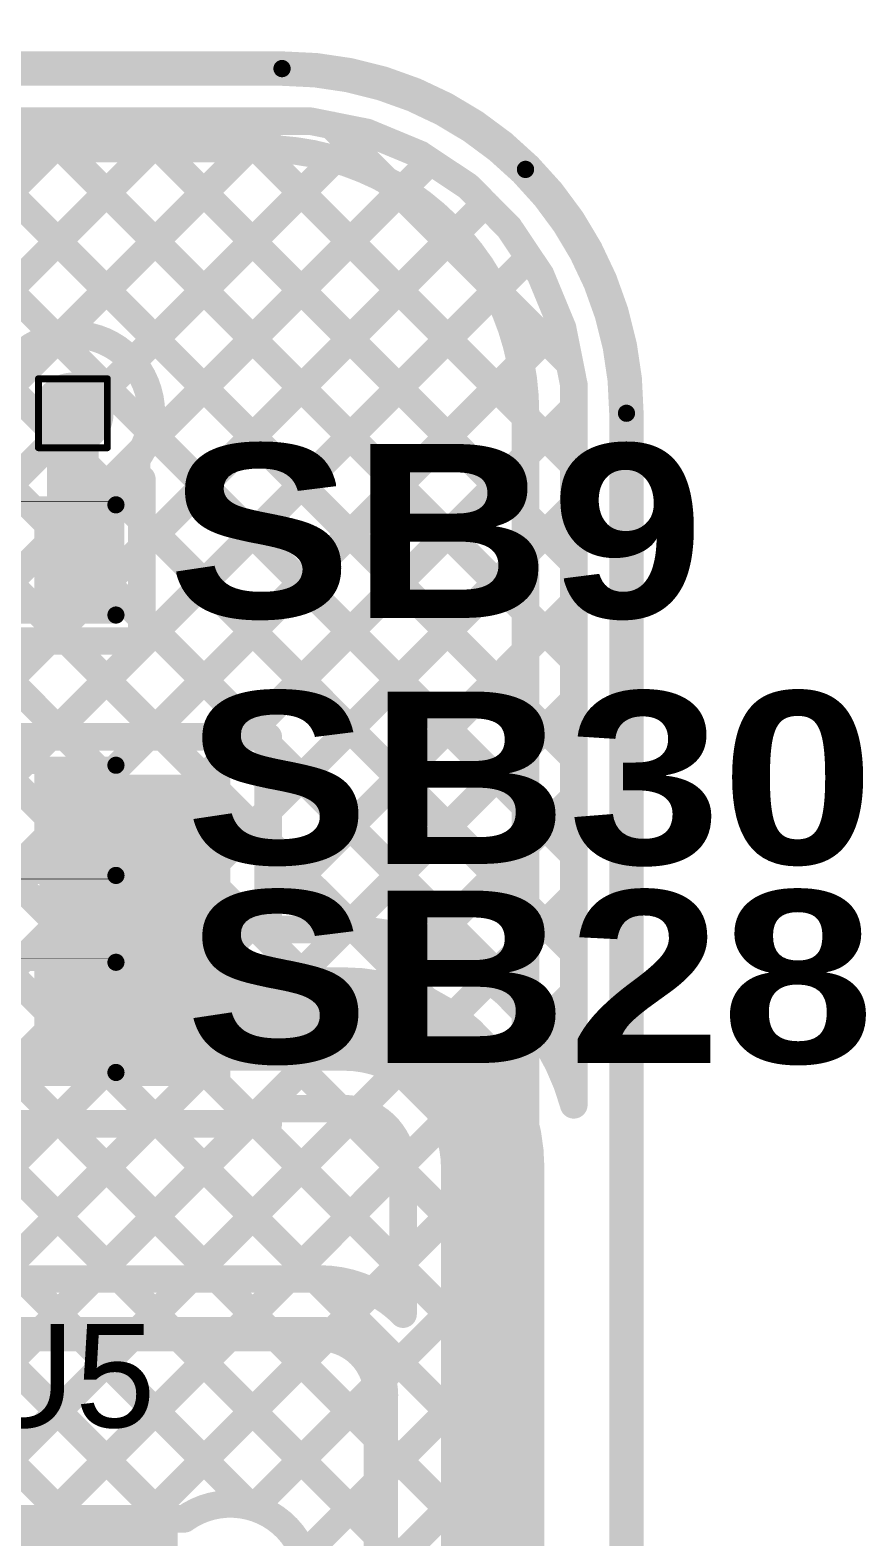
# Model space of a CAD drawing. Header units: inches. Extents: x -17 to 443, y -40 to 218.
# Drawn here: x 112.54 to 118.7, y 151.04 to 162.14 of the extents above; entities that cross this region are included whole.
import ezdxf

# ---------------------------------------------------------------- set-up
doc = ezdxf.new("R2010")
doc.units = ezdxf.units.IN
for name, color, linetype in [('Board Outline', 216, 'Continuous'), ('Bottom Layer', 5, 'Continuous'), ('Drill Drawing', 1, 'Continuous'), ('Fabrication', 76, 'Continuous'), ('Top Layer', 1, 'Continuous'), ('Top Overlay', 2, 'Continuous'), ('Top Paste', 8, 'Continuous'), ('Top Solder', 216, 'Continuous'), ('Via Holes', 16, 'Continuous')]:
    doc.layers.add(name, color=color, linetype=linetype)
doc.styles.add('Arial', font='', dxfattribs={"height": 0.2})
doc.styles.add('Arial Black_Bold', font='', dxfattribs={"height": 0.2})
doc.styles.get('Arial').set_extended_font_data('Arial')
doc.styles.get('Arial Black_Bold').set_extended_font_data('Arial Black', bold=True)

# ---------------------------------------------------------------- blocks, each defined once
blk = doc.blocks.new('S______B______0402_13')
at = {"layer": 'Top Layer'}
for points in [[(-0.699, -0.318), (-0.699, 0.318), (-0.241, 0.318), (-0.241, -0.318)], [(0.241, -0.318), (0.241, 0.318), (0.699, 0.318), (0.699, -0.318)]]:
    blk.add_hatch(color=1, dxfattribs=at).paths.add_polyline_path(points)
at = {"layer": 'Top Paste'}
for points in [[(-0.699, -0.318), (-0.699, 0.318), (-0.241, 0.318), (-0.241, -0.318)], [(0.241, -0.318), (0.241, 0.318), (0.699, 0.318), (0.699, -0.318)]]:
    blk.add_hatch(color=8, dxfattribs=at).paths.add_polyline_path(points)
at = {"layer": 'Top Solder'}
for points in [[(-0.754, -0.373), (-0.754, 0.373), (-0.186, 0.373), (-0.186, -0.373)], [(0.186, -0.373), (0.186, 0.373), (0.754, 0.373), (0.754, -0.373)]]:
    blk.add_hatch(color=216, dxfattribs=at).paths.add_polyline_path(points)
at = {"layer": 'Top Overlay'}
for points, const_width in [([(0.787, 0.406), (-0.787, 0.406)], 0.127), ([(-0.787, 0.406), (-0.787, -0.406)], 0.127), ([(0.787, 0.406), (0.787, -0.406)], 0.127), ([(0.787, -0.406), (-0.787, -0.406)], 0.127), ([(0.813, -0.432), (-0.813, -0.432)], 0.00323)]:
    blk.add_lwpolyline(points, dxfattribs=dict(at, const_width=const_width))
for points, const_width in [([(-0.819, 0.406, 1), (-0.756, 0.406, 1)], 0.0635), ([(-0.819, 0.406, 1), (-0.756, 0.406, 1)], 0.0635), ([(0.756, 0.406, 1), (0.819, 0.406, 1)], 0.0635), ([(0.756, 0.406, 1), (0.819, 0.406, 1)], 0.0635), ([(-0.819, -0.406, 1), (-0.756, -0.406, 1)], 0.0635), ([(-0.819, -0.406, 1), (-0.756, -0.406, 1)], 0.0635), ([(-0.814, -0.432, 1), (-0.812, -0.432, 1)], 0.00161), ([(0.756, -0.406, 1), (0.819, -0.406, 1)], 0.0635), ([(0.756, -0.406, 1), (0.819, -0.406, 1)], 0.0635), ([(0.812, -0.432, 1), (0.814, -0.432, 1)], 0.00161)]:
    blk.add_lwpolyline(points, format="xyb", close=True, dxfattribs=dict(at, const_width=const_width))
at = {"layer": 'Top Overlay', "style": 'Arial Black_Bold'}
blk.add_text('SB9', height=1.27, rotation=-180, dxfattribs=at).set_placement((-1.173, 0.416))
blk = doc.blocks.new('14_SO_27')
at = {"layer": 'Top Layer'}
for points in [[(-1.75, 4.097), (-1.75, 3.523), (-3.788, 3.523), (-3.788, 4.097)], [(3.788, 4.097), (3.788, 3.523), (1.75, 3.523), (1.75, 4.097)], [(-1.75, 2.827), (-1.75, 2.253), (-3.788, 2.253), (-3.788, 2.827)], [(3.788, 2.827), (3.788, 2.253), (1.75, 2.253), (1.75, 2.827)], [(-1.75, 1.557), (-1.75, 0.983), (-3.788, 0.983), (-3.788, 1.557)], [(3.788, 1.557), (3.788, 0.983), (1.75, 0.983), (1.75, 1.557)], [(-1.75, 0.287), (-1.75, -0.287), (-3.788, -0.287), (-3.788, 0.287)], [(3.788, 0.287), (3.788, -0.287), (1.75, -0.287), (1.75, 0.287)], [(-1.75, -0.983), (-1.75, -1.557), (-3.788, -1.557), (-3.788, -0.983)], [(3.788, -0.983), (3.788, -1.557), (1.75, -1.557), (1.75, -0.983)], [(-1.75, -2.253), (-1.75, -2.827), (-3.788, -2.827), (-3.788, -2.253)], [(3.788, -2.253), (3.788, -2.827), (1.75, -2.827), (1.75, -2.253)], [(-1.75, -3.523), (-1.75, -4.097), (-3.788, -4.097), (-3.788, -3.523)], [(3.788, -3.523), (3.788, -4.097), (1.75, -4.097), (1.75, -3.523)]]:
    blk.add_hatch(color=1, dxfattribs=at).paths.add_polyline_path(points)
at = {"layer": 'Top Paste'}
for points in [[(-1.75, 4.097), (-1.75, 3.523), (-3.788, 3.523), (-3.788, 4.097)], [(3.788, 4.097), (3.788, 3.523), (1.75, 3.523), (1.75, 4.097)], [(-1.75, 2.827), (-1.75, 2.253), (-3.788, 2.253), (-3.788, 2.827)], [(3.788, 2.827), (3.788, 2.253), (1.75, 2.253), (1.75, 2.827)], [(-1.75, 1.557), (-1.75, 0.983), (-3.788, 0.983), (-3.788, 1.557)], [(3.788, 1.557), (3.788, 0.983), (1.75, 0.983), (1.75, 1.557)], [(-1.75, 0.287), (-1.75, -0.287), (-3.788, -0.287), (-3.788, 0.287)], [(3.788, 0.287), (3.788, -0.287), (1.75, -0.287), (1.75, 0.287)], [(-1.75, -0.983), (-1.75, -1.557), (-3.788, -1.557), (-3.788, -0.983)], [(3.788, -0.983), (3.788, -1.557), (1.75, -1.557), (1.75, -0.983)], [(-1.75, -2.253), (-1.75, -2.827), (-3.788, -2.827), (-3.788, -2.253)], [(3.788, -2.253), (3.788, -2.827), (1.75, -2.827), (1.75, -2.253)], [(-1.75, -3.523), (-1.75, -4.097), (-3.788, -4.097), (-3.788, -3.523)], [(3.788, -3.523), (3.788, -4.097), (1.75, -4.097), (1.75, -3.523)]]:
    blk.add_hatch(color=8, dxfattribs=at).paths.add_polyline_path(points)
at = {"layer": 'Top Solder'}
for points in [[(-1.649, 4.199), (-1.649, 3.421), (-3.89, 3.421), (-3.89, 4.199)], [(3.89, 4.199), (3.89, 3.421), (1.649, 3.421), (1.649, 4.199)], [(-1.649, 2.929), (-1.649, 2.151), (-3.89, 2.151), (-3.89, 2.929)], [(3.89, 2.929), (3.89, 2.151), (1.649, 2.151), (1.649, 2.929)], [(-1.649, 1.659), (-1.649, 0.881), (-3.89, 0.881), (-3.89, 1.659)], [(3.89, 1.659), (3.89, 0.881), (1.649, 0.881), (1.649, 1.659)], [(-1.649, 0.389), (-1.649, -0.389), (-3.89, -0.389), (-3.89, 0.389)], [(3.89, 0.389), (3.89, -0.389), (1.649, -0.389), (1.649, 0.389)], [(-1.649, -0.881), (-1.649, -1.659), (-3.89, -1.659), (-3.89, -0.881)], [(3.89, -0.881), (3.89, -1.659), (1.649, -1.659), (1.649, -0.881)], [(-1.649, -2.151), (-1.649, -2.929), (-3.89, -2.929), (-3.89, -2.151)], [(3.89, -2.151), (3.89, -2.929), (1.649, -2.929), (1.649, -2.151)], [(-1.649, -3.421), (-1.649, -4.199), (-3.89, -4.199), (-3.89, -3.421)], [(3.89, -3.421), (3.89, -4.199), (1.649, -4.199), (1.649, -3.421)]]:
    blk.add_hatch(color=216, dxfattribs=at).paths.add_polyline_path(points)
at = {"layer": 'Top Overlay'}
for points, const_width in [([(-1.521, 4.401), (1.521, 4.401)], 0.152), ([(-4.166, 3.962), (-4.039, 3.835)], 0.2), ([(-4.166, 3.708), (-4.166, 3.962)], 0.2), ([(-4.166, 3.708), (-4.039, 3.835)], 0.2), ([(-1.521, -4.401), (1.521, -4.401)], 0.152)]:
    blk.add_lwpolyline(points, dxfattribs=dict(at, const_width=const_width))
for points, const_width in [([(-1.559, 4.401, 1), (-1.483, 4.401, 1)], 0.0762), ([(1.483, 4.401, 1), (1.56, 4.401, 1)], 0.0762), ([(-4.216, 3.962, 1), (-4.116, 3.962, 1)], 0.1), ([(-4.216, 3.962, 1), (-4.116, 3.962, 1)], 0.1), ([(-4.089, 3.835, 1), (-3.989, 3.835, 1)], 0.1), ([(-4.089, 3.835, 1), (-3.989, 3.835, 1)], 0.1), ([(-4.216, 3.708, 1), (-4.116, 3.708, 1)], 0.1), ([(-4.216, 3.708, 1), (-4.116, 3.708, 1)], 0.1), ([(-1.559, -4.401, 1), (-1.483, -4.401, 1)], 0.0762), ([(1.483, -4.401, 1), (1.56, -4.401, 1)], 0.0762)]:
    blk.add_lwpolyline(points, format="xyb", close=True, dxfattribs=dict(at, const_width=const_width))
blk = doc.blocks.new('S______B______0402_137')
at = {"layer": 'Top Layer'}
for points in [[(-0.699, -0.318), (-0.699, 0.318), (-0.241, 0.318), (-0.241, -0.318)], [(0.241, -0.318), (0.241, 0.318), (0.699, 0.318), (0.699, -0.318)]]:
    blk.add_hatch(color=1, dxfattribs=at).paths.add_polyline_path(points)
at = {"layer": 'Top Paste'}
for points in [[(-0.699, -0.318), (-0.699, 0.318), (-0.241, 0.318), (-0.241, -0.318)], [(0.241, -0.318), (0.241, 0.318), (0.699, 0.318), (0.699, -0.318)]]:
    blk.add_hatch(color=8, dxfattribs=at).paths.add_polyline_path(points)
at = {"layer": 'Top Solder'}
for points in [[(-0.754, -0.373), (-0.754, 0.373), (-0.186, 0.373), (-0.186, -0.373)], [(0.186, -0.373), (0.186, 0.373), (0.754, 0.373), (0.754, -0.373)]]:
    blk.add_hatch(color=216, dxfattribs=at).paths.add_polyline_path(points)
at = {"layer": 'Top Overlay'}
for points, const_width in [([(-0.787, 0.406), (0.787, 0.406)], 0.127), ([(-0.787, -0.406), (-0.787, 0.406)], 0.127), ([(0.787, -0.406), (0.787, 0.406)], 0.127), ([(-0.787, -0.406), (0.787, -0.406)], 0.127), ([(-0.813, -0.432), (0.813, -0.432)], 0.00323)]:
    blk.add_lwpolyline(points, dxfattribs=dict(at, const_width=const_width))
for points, const_width in [([(-0.819, 0.406, 1), (-0.756, 0.406, 1)], 0.0635), ([(-0.819, 0.406, 1), (-0.756, 0.406, 1)], 0.0635), ([(0.756, 0.406, 1), (0.819, 0.406, 1)], 0.0635), ([(0.756, 0.406, 1), (0.819, 0.406, 1)], 0.0635), ([(-0.819, -0.406, 1), (-0.756, -0.406, 1)], 0.0635), ([(-0.819, -0.406, 1), (-0.756, -0.406, 1)], 0.0635), ([(-0.814, -0.432, 1), (-0.812, -0.432, 1)], 0.00161), ([(0.756, -0.406, 1), (0.819, -0.406, 1)], 0.0635), ([(0.756, -0.406, 1), (0.819, -0.406, 1)], 0.0635), ([(0.812, -0.432, 1), (0.814, -0.432, 1)], 0.00161)]:
    blk.add_lwpolyline(points, format="xyb", close=True, dxfattribs=dict(at, const_width=const_width))
blk = doc.blocks.new('S______B______0402_139')
at = {"layer": 'Top Layer'}
for points in [[(-0.699, -0.318), (-0.699, 0.318), (-0.241, 0.318), (-0.241, -0.318)], [(0.241, -0.318), (0.241, 0.318), (0.699, 0.318), (0.699, -0.318)]]:
    blk.add_hatch(color=1, dxfattribs=at).paths.add_polyline_path(points)
at = {"layer": 'Top Paste'}
for points in [[(-0.699, -0.318), (-0.699, 0.318), (-0.241, 0.318), (-0.241, -0.318)], [(0.241, -0.318), (0.241, 0.318), (0.699, 0.318), (0.699, -0.318)]]:
    blk.add_hatch(color=8, dxfattribs=at).paths.add_polyline_path(points)
at = {"layer": 'Top Solder'}
for points in [[(-0.754, -0.373), (-0.754, 0.373), (-0.186, 0.373), (-0.186, -0.373)], [(0.186, -0.373), (0.186, 0.373), (0.754, 0.373), (0.754, -0.373)]]:
    blk.add_hatch(color=216, dxfattribs=at).paths.add_polyline_path(points)
at = {"layer": 'Top Overlay'}
for points, const_width in [([(0.787, 0.406), (-0.787, 0.406)], 0.127), ([(-0.787, 0.406), (-0.787, -0.406)], 0.127), ([(0.787, 0.406), (0.787, -0.406)], 0.127), ([(0.787, -0.406), (-0.787, -0.406)], 0.127), ([(0.813, -0.432), (-0.813, -0.432)], 0.00323)]:
    blk.add_lwpolyline(points, dxfattribs=dict(at, const_width=const_width))
for points, const_width in [([(-0.819, 0.406, 1), (-0.756, 0.406, 1)], 0.0635), ([(-0.819, 0.406, 1), (-0.756, 0.406, 1)], 0.0635), ([(0.756, 0.406, 1), (0.819, 0.406, 1)], 0.0635), ([(0.756, 0.406, 1), (0.819, 0.406, 1)], 0.0635), ([(-0.819, -0.406, 1), (-0.756, -0.406, 1)], 0.0635), ([(-0.819, -0.406, 1), (-0.756, -0.406, 1)], 0.0635), ([(-0.814, -0.432, 1), (-0.812, -0.432, 1)], 0.00161), ([(0.756, -0.406, 1), (0.819, -0.406, 1)], 0.0635), ([(0.756, -0.406, 1), (0.819, -0.406, 1)], 0.0635), ([(0.812, -0.432, 1), (0.814, -0.432, 1)], 0.00161)]:
    blk.add_lwpolyline(points, format="xyb", close=True, dxfattribs=dict(at, const_width=const_width))

msp = doc.modelspace()

# ---------------------------------------------------------------- hatches: boundary and pattern name
at = {"layer": 'Bottom Layer'}
h = msp.add_hatch(color=5, dxfattribs=at)
edge = h.paths.add_edge_path()
edge.add_arc((112.855, 159.316), 0.3, 0, 360)
at = {"layer": 'Top Layer'}
h = msp.add_hatch(color=1, dxfattribs=at)
edge = h.paths.add_edge_path()
edge.add_arc((112.855, 159.316), 0.3, 0, 360)
msp.add_hatch(color=1, dxfattribs=at).paths.add_polyline_path([(112.608, 154.359), (114.016, 154.359), (114.016, 156.652), (112.608, 156.652)])
at = {"layer": 'Via Holes'}
h = msp.add_hatch(color=7, dxfattribs=at)
edge = h.paths.add_edge_path()
edge.add_arc((112.855, 159.316), 0.15, 0, 360)

# ---------------------------------------------------------------- linework, layer by layer
at = {"layer": 'Board Outline', "const_width": 0.127}
for points in [[(109.756, 161.856), (114.397, 161.856)], [(116.936, 139.403), (116.936, 159.316)]]:
    msp.add_lwpolyline(points, dxfattribs=at)
at = {"layer": 'Board Outline', "const_width": 0.0635}
for points in [[(114.365, 161.856, 1), (114.429, 161.856, 1)], [(114.365, 161.856, 1), (114.429, 161.856, 1)], [(116.16, 161.113, 1), (116.224, 161.113, 1)], [(116.16, 161.113, 1), (116.224, 161.113, 1)], [(116.905, 159.316, 1), (116.968, 159.316, 1)], [(116.905, 159.316, 1), (116.968, 159.316, 1)]]:
    msp.add_lwpolyline(points, format="xyb", close=True, dxfattribs=at)
at = {"layer": 'Board Outline', "const_width": 0.127}
for points in [[(114.397, 161.856, -0.198912), (116.192, 161.113)], [(116.192, 161.113, -0.198912), (116.936, 159.316)]]:
    msp.add_lwpolyline(points, format="xyb", dxfattribs=at)
at = {"layer": 'Bottom Layer', "const_width": 0.203}
for points in [[(101.352, 165.508), (116.192, 150.667)], [(102.07, 165.508), (116.192, 151.386)], [(102.789, 165.508), (116.192, 152.104)], [(103.507, 165.508), (116.192, 152.823)], [(100.755, 165.386), (116.192, 149.949)], [(108.32, 161.413), (116.192, 153.541)], [(105.519, 154.075), (112.709, 161.266)], [(105.519, 153.357), (113.428, 161.266)], [(106.775, 153.894), (114.146, 161.266)], [(109.062, 161.266), (114.242, 161.266)], [(109.186, 161.266), (116.192, 154.259)], [(109.904, 161.266), (116.192, 154.978)], [(110.623, 161.266), (116.192, 155.696)], [(111.341, 161.266), (116.192, 156.415)], [(112.059, 161.266), (116.192, 157.133)], [(112.778, 161.266), (116.192, 157.852)], [(113.496, 161.266), (116.192, 158.57)], [(114.215, 161.266), (116.192, 159.288)], [(107.062, 153.463), (114.787, 161.188)], [(115.165, 161.034), (115.96, 160.239)], [(106.956, 152.639), (115.283, 160.965)], [(106.956, 151.921), (115.675, 160.639)], [(106.956, 151.202), (115.971, 160.217)], [(105.71, 159.713), (114.163, 151.26)], [(106.956, 150.484), (116.157, 159.684)], [(116.192, 159.316), (116.192, 139.385)], [(116.192, 159.316), (116.192, 139.385)], [(105.588, 159.116), (113.535, 151.169)], [(107.123, 149.932), (116.192, 159.001)], [(105.519, 158.467), (112.816, 151.169)], [(107.809, 149.899), (116.192, 158.283)], [(109.905, 151.277), (116.192, 157.564)], [(110.516, 151.169), (116.192, 156.846)], [(111.234, 151.169), (116.192, 156.127)], [(111.952, 151.169), (116.192, 155.409)], [(112.671, 151.169), (116.192, 154.691)], [(113.389, 151.169), (116.192, 153.972)], [(114.19, 151.252), (116.192, 153.254)], [(114.559, 150.902), (116.192, 152.535)], [(111.788, 147.413), (116.192, 151.817)], [(110.204, 151.169), (113.677, 151.169)], [(112.507, 147.413), (116.192, 151.099)]]:
    msp.add_lwpolyline(points, dxfattribs=at)
at = {"layer": 'Bottom Layer', "const_width": 0.102}
for points in [[(112.659, 161.266, 1), (112.76, 161.266, 1)], [(112.727, 161.266, 1), (112.829, 161.266, 1)], [(113.377, 161.266, 1), (113.479, 161.266, 1)], [(113.445, 161.266, 1), (113.547, 161.266, 1)], [(114.095, 161.266, 1), (114.197, 161.266, 1)], [(114.164, 161.266, 1), (114.265, 161.266, 1)], [(114.191, 161.266, 1), (114.293, 161.266, 1)], [(114.194, 161.266, 1), (114.296, 161.266, 1)], [(114.57, 161.229, 1), (114.671, 161.229, 1)], [(114.574, 161.228, 1), (114.676, 161.228, 1)], [(114.736, 161.188, 1), (114.838, 161.188, 1)], [(114.936, 161.118, 1), (115.038, 161.118, 1)], [(114.939, 161.117, 1), (115.041, 161.117, 1)], [(115.114, 161.034, 1), (115.216, 161.034, 1)], [(115.232, 160.965, 1), (115.333, 160.965, 1)], [(115.272, 160.939, 1), (115.374, 160.939, 1)], [(115.277, 160.936, 1), (115.379, 160.936, 1)], [(115.568, 160.697, 1), (115.67, 160.697, 1)], [(115.573, 160.693, 1), (115.674, 160.693, 1)], [(115.624, 160.639, 1), (115.725, 160.639, 1)], [(115.811, 160.402, 1), (115.913, 160.402, 1)], [(115.814, 160.397, 1), (115.916, 160.397, 1)], [(115.909, 160.239, 1), (116.011, 160.239, 1)], [(115.921, 160.217, 1), (116.022, 160.217, 1)], [(115.992, 160.065, 1), (116.093, 160.065, 1)], [(115.994, 160.06, 1), (116.096, 160.06, 1)], [(116.103, 159.699, 1), (116.205, 159.699, 1)], [(116.104, 159.694, 1), (116.206, 159.694, 1)], [(116.106, 159.684, 1), (116.208, 159.684, 1)], [(116.141, 159.319, 1), (116.243, 159.319, 1)], [(116.141, 159.316, 1), (116.243, 159.316, 1)], [(116.141, 159.316, 1), (116.243, 159.316, 1)], [(116.141, 159.288, 1), (116.243, 159.288, 1)], [(116.141, 159.001, 1), (116.243, 159.001, 1)], [(116.141, 158.57, 1), (116.243, 158.57, 1)], [(116.141, 158.283, 1), (116.243, 158.283, 1)], [(116.141, 157.852, 1), (116.243, 157.852, 1)], [(116.141, 157.564, 1), (116.243, 157.564, 1)], [(116.141, 157.133, 1), (116.243, 157.133, 1)], [(116.141, 156.846, 1), (116.243, 156.846, 1)], [(116.141, 156.415, 1), (116.243, 156.415, 1)], [(116.141, 156.127, 1), (116.243, 156.127, 1)], [(116.141, 155.696, 1), (116.243, 155.696, 1)], [(116.141, 155.409, 1), (116.243, 155.409, 1)], [(116.141, 154.978, 1), (116.243, 154.978, 1)], [(116.141, 154.691, 1), (116.243, 154.691, 1)], [(116.141, 154.259, 1), (116.243, 154.259, 1)], [(116.141, 153.972, 1), (116.243, 153.972, 1)], [(116.141, 153.541, 1), (116.243, 153.541, 1)], [(116.141, 153.254, 1), (116.243, 153.254, 1)], [(116.141, 152.823, 1), (116.243, 152.823, 1)], [(116.141, 152.535, 1), (116.243, 152.535, 1)], [(116.141, 152.104, 1), (116.243, 152.104, 1)], [(116.141, 151.817, 1), (116.243, 151.817, 1)], [(116.141, 151.386, 1), (116.243, 151.386, 1)], [(114.112, 151.26, 1), (114.213, 151.26, 1)], [(114.139, 151.252, 1), (114.241, 151.252, 1)], [(112.62, 151.169, 1), (112.722, 151.169, 1)], [(112.766, 151.169, 1), (112.867, 151.169, 1)], [(113.338, 151.169, 1), (113.44, 151.169, 1)], [(113.484, 151.169, 1), (113.586, 151.169, 1)], [(113.626, 151.169, 1), (113.728, 151.169, 1)], [(113.626, 151.169, 1), (113.728, 151.169, 1)], [(116.141, 151.099, 1), (116.243, 151.099, 1)]]:
    msp.add_lwpolyline(points, format="xyb", close=True, dxfattribs=at)
at = {"layer": 'Bottom Layer', "const_width": 0.203}
for points in [[(114.245, 161.266, -0.048447), (114.62, 161.229)], [(114.625, 161.228, -0.048614), (114.987, 161.118)], [(114.99, 161.117, -0.048519), (115.323, 160.939)], [(115.328, 160.936, -0.048341), (115.619, 160.697)], [(115.623, 160.693, -0.04834), (115.862, 160.402)], [(115.865, 160.397, -0.048387), (116.043, 160.065)], [(116.045, 160.06, -0.048411), (116.154, 159.699)], [(116.155, 159.694, -0.048378), (116.192, 159.319)], [(113.677, 151.169, -0.611631), (114.595, 150.699)]]:
    msp.add_lwpolyline(points, format="xyb", dxfattribs=at)
at = {"layer": 'Drill Drawing', "const_width": 0.0508}
for points in [[(112.601, 159.57), (113.109, 159.57)], [(112.601, 159.062), (112.601, 159.57)], [(113.109, 159.062), (113.109, 159.57)], [(112.601, 159.062), (113.109, 159.062)]]:
    msp.add_lwpolyline(points, dxfattribs=at)
at = {"layer": 'Drill Drawing', "const_width": 0.0254}
for points in [[(112.588, 159.57, 1), (112.614, 159.57, 1)], [(112.588, 159.57, 1), (112.614, 159.57, 1)], [(113.096, 159.57, 1), (113.122, 159.57, 1)], [(113.096, 159.57, 1), (113.122, 159.57, 1)], [(112.588, 159.062, 1), (112.614, 159.062, 1)], [(112.588, 159.062, 1), (112.614, 159.062, 1)], [(113.096, 159.062, 1), (113.122, 159.062, 1)], [(113.096, 159.062, 1), (113.122, 159.062, 1)]]:
    msp.add_lwpolyline(points, format="xyb", close=True, dxfattribs=at)
at = {"layer": 'Fabrication', "const_width": 0.254}
for points in [[(109.756, 161.856), (114.397, 161.856)], [(116.936, 139.403), (116.936, 159.316)]]:
    msp.add_lwpolyline(points, dxfattribs=at)
at = {"layer": 'Fabrication', "const_width": 0.127}
for points in [[(114.333, 161.856, 1), (114.46, 161.856, 1)], [(114.333, 161.856, 1), (114.46, 161.856, 1)], [(116.129, 161.113, 1), (116.256, 161.113, 1)], [(116.129, 161.113, 1), (116.256, 161.113, 1)], [(116.873, 159.316, 1), (117, 159.316, 1)], [(116.873, 159.316, 1), (117, 159.316, 1)]]:
    msp.add_lwpolyline(points, format="xyb", close=True, dxfattribs=at)
at = {"layer": 'Fabrication', "const_width": 0.254}
for points in [[(114.397, 161.856, -0.198912), (116.192, 161.113)], [(116.192, 161.113, -0.198912), (116.936, 159.316)]]:
    msp.add_lwpolyline(points, format="xyb", dxfattribs=at)
at = {"layer": 'Top Layer'}
for points, const_width in [([(109.756, 161.468), (114.397, 161.468)], 0.203), ([(110.257, 158.814), (112.912, 161.468)], 0.203), ([(110.976, 158.814), (113.63, 161.468)], 0.203), ([(111.139, 161.468), (112.726, 159.881)], 0.203), ([(111.857, 161.468), (116.548, 156.777)], 0.203), ([(112.576, 161.468), (116.548, 157.496)], 0.203), ([(112.769, 159.889), (114.348, 161.468)], 0.203), ([(113.294, 161.468), (116.548, 158.214)], 0.203), ([(114.012, 161.468), (116.548, 158.933)], 0.203), ([(114.397, 161.468), (114.609, 161.468)], 0.203), ([(114.609, 161.468), (115.024, 161.385)], 0.203), ([(113.293, 159.695), (114.991, 161.392)], 0.203), ([(114.761, 161.438), (116.517, 159.682)], 0.203), ([(115.024, 161.385), (115.415, 161.223)], 0.203), ([(113.372, 159.055), (115.49, 161.173)], 0.203), ([(115.415, 161.223), (115.768, 160.988)], 0.203), ([(115.768, 160.988), (115.917, 160.838)], 0.203), ([(113.363, 158.327), (115.896, 160.86)], 0.203), ([(115.917, 160.838), (116.067, 160.688)], 0.203), ([(116.067, 160.688), (116.303, 160.336)], 0.203), ([(112.685, 156.931), (116.218, 160.463)], 0.203), ([(116.303, 160.336), (116.465, 159.944)], 0.203), ([(113.404, 156.931), (116.451, 159.978)], 0.203), ([(116.465, 159.944), (116.548, 159.528)], 0.203), ([(116.548, 159.316), (116.548, 159.528)], 0.203), ([(112.855, 158.235), (112.855, 159.316)], 0.381), ([(114.122, 156.931), (116.548, 159.357)], 0.203), ([(116.548, 154.22), (116.548, 159.316)], 0.203), ([(113.42, 159.187), (116.548, 156.059)], 0.203), ([(113.325, 158.831), (113.325, 158.977)], 0.203), ([(113.363, 157.638), (113.363, 158.831)], 0.203), ([(114.295, 156.386), (116.548, 158.639)], 0.203), ([(113.363, 158.526), (116.548, 155.34)], 0.203), ([(114.295, 155.668), (116.548, 157.92)], 0.203), ([(113.363, 157.807), (114.239, 156.931)], 0.203), ([(111.949, 156.913), (112.673, 157.638)], 0.203), ([(112.096, 157.638), (112.802, 156.931)], 0.203), ([(112.423, 157.638), (113.363, 157.638)], 0.203), ([(112.814, 157.638), (113.52, 156.931)], 0.203), ([(114.858, 155.512), (116.548, 157.202)], 0.203), ([(112.328, 156.931), (114.295, 156.931)], 0.203), ([(114.239, 156.931), (114.295, 156.875)], 0.203), ([(114.295, 155.512), (114.295, 156.931)], 0.203), ([(114.295, 156.875), (116.548, 154.622)], 0.203), ([(115.466, 155.402), (116.548, 156.483)], 0.203), ([(112.855, 154.864), (112.855, 156.316)], 0.305), ([(114.295, 156.156), (114.942, 155.51)], 0.203), ([(109.673, 155.75), (112.486, 152.936)], 0.203), ([(110.391, 155.75), (113.205, 152.936)], 0.203), ([(115.928, 155.145), (116.548, 155.765)], 0.203), ([(114.295, 155.512), (114.854, 155.512)], 0.203), ([(113.199, 154.852), (114.854, 154.852)], 0.762), ([(116.281, 154.779), (116.548, 155.046)], 0.203), ([(113.719, 152.936), (114.961, 154.178)], 0.203), ([(114.295, 154.191), (114.854, 154.191)], 0.203), ([(114.295, 154.079), (114.295, 154.191)], 0.203), ([(114.824, 154.191), (115.29, 153.725)], 0.203), ([(111.564, 152.936), (112.707, 154.079)], 0.203), ([(112.282, 152.936), (113.425, 154.079)], 0.203), ([(112.328, 154.079), (114.295, 154.079)], 0.203), ([(112.78, 154.079), (113.923, 152.936)], 0.203), ([(113.001, 152.936), (114.144, 154.079)], 0.203), ([(113.499, 154.079), (114.642, 152.936)], 0.203), ([(114.217, 154.079), (115.29, 153.007)], 0.203), ([(115.95, 139.31), (115.95, 153.755)], 0.762), ([(114.438, 152.936), (115.288, 153.787)], 0.203), ([(115.29, 152.677), (115.29, 153.755)], 0.203), ([(115.063, 152.843), (115.29, 153.07)], 0.203), ([(110.179, 152.936), (114.675, 152.936)], 0.203), ([(104.601, 152.53), (114.675, 152.53)], 0.254), ([(115.126, 140.875), (115.126, 152.079)], 0.254)]:
    msp.add_lwpolyline(points, dxfattribs=dict(at, const_width=const_width))
for points, const_width in [([(112.525, 161.468, 1), (112.626, 161.468, 1)], 0.102), ([(112.861, 161.468, 1), (112.962, 161.468, 1)], 0.102), ([(113.243, 161.468, 1), (113.345, 161.468, 1)], 0.102), ([(113.579, 161.468, 1), (113.681, 161.468, 1)], 0.102), ([(113.962, 161.468, 1), (114.063, 161.468, 1)], 0.102), ([(114.298, 161.468, 1), (114.399, 161.468, 1)], 0.102), ([(114.346, 161.468, 1), (114.448, 161.468, 1)], 0.102), ([(114.346, 161.468, 1), (114.448, 161.468, 1)], 0.102), ([(114.558, 161.468, 1), (114.659, 161.468, 1)], 0.102), ([(114.558, 161.468, 1), (114.659, 161.468, 1)], 0.102), ([(114.71, 161.438, 1), (114.812, 161.438, 1)], 0.102), ([(114.94, 161.392, 1), (115.042, 161.392, 1)], 0.102), ([(114.973, 161.385, 1), (115.075, 161.385, 1)], 0.102), ([(114.973, 161.385, 1), (115.075, 161.385, 1)], 0.102), ([(115.365, 161.223, 1), (115.466, 161.223, 1)], 0.102), ([(115.365, 161.223, 1), (115.466, 161.223, 1)], 0.102), ([(115.44, 161.173, 1), (115.541, 161.173, 1)], 0.102), ([(115.717, 160.988, 1), (115.818, 160.988, 1)], 0.102), ([(115.717, 160.988, 1), (115.818, 160.988, 1)], 0.102), ([(115.845, 160.86, 1), (115.946, 160.86, 1)], 0.102), ([(115.867, 160.838, 1), (115.968, 160.838, 1)], 0.102), ([(115.867, 160.838, 1), (115.968, 160.838, 1)], 0.102), ([(116.017, 160.688, 1), (116.118, 160.688, 1)], 0.102), ([(116.017, 160.688, 1), (116.118, 160.688, 1)], 0.102), ([(116.167, 160.463, 1), (116.268, 160.463, 1)], 0.102), ([(116.252, 160.336, 1), (116.354, 160.336, 1)], 0.102), ([(116.252, 160.336, 1), (116.354, 160.336, 1)], 0.102), ([(116.4, 159.978, 1), (116.502, 159.978, 1)], 0.102), ([(116.414, 159.944, 1), (116.516, 159.944, 1)], 0.102), ([(116.414, 159.944, 1), (116.516, 159.944, 1)], 0.102), ([(112.675, 159.881, 1), (112.777, 159.881, 1)], 0.102), ([(112.719, 159.889, 1), (112.82, 159.889, 1)], 0.102), ([(113.243, 159.695, 1), (113.344, 159.695, 1)], 0.102), ([(116.467, 159.682, 1), (116.568, 159.682, 1)], 0.102), ([(116.497, 159.528, 1), (116.599, 159.528, 1)], 0.102), ([(116.497, 159.528, 1), (116.599, 159.528, 1)], 0.102), ([(112.76, 159.316, 1), (112.95, 159.316, 1)], 0.191), ([(116.497, 159.357, 1), (116.599, 159.357, 1)], 0.102), ([(113.383, 159.316, 1), (113.485, 159.316, 1)], 0.102), ([(113.383, 159.316, 1), (113.485, 159.316, 1)], 0.102), ([(116.497, 159.316, 1), (116.599, 159.316, 1)], 0.102), ([(116.497, 159.316, 1), (116.599, 159.316, 1)], 0.102), ([(113.369, 159.187, 1), (113.471, 159.187, 1)], 0.102), ([(113.321, 159.055, 1), (113.423, 159.055, 1)], 0.102), ([(113.274, 158.977, 1), (113.376, 158.977, 1)], 0.102), ([(113.274, 158.977, 1), (113.376, 158.977, 1)], 0.102), ([(116.497, 158.933, 1), (116.599, 158.933, 1)], 0.102), ([(113.274, 158.831, 1), (113.376, 158.831, 1)], 0.102), ([(113.312, 158.831, 1), (113.414, 158.831, 1)], 0.102), ([(116.497, 158.639, 1), (116.599, 158.639, 1)], 0.102), ([(113.312, 158.526, 1), (113.414, 158.526, 1)], 0.102), ([(112.76, 158.235, 1), (112.95, 158.235, 1)], 0.191), ([(113.312, 158.327, 1), (113.414, 158.327, 1)], 0.102), ([(116.497, 158.214, 1), (116.599, 158.214, 1)], 0.102), ([(116.497, 157.92, 1), (116.599, 157.92, 1)], 0.102), ([(113.312, 157.807, 1), (113.414, 157.807, 1)], 0.102), ([(112.622, 157.638, 1), (112.724, 157.638, 1)], 0.102), ([(112.763, 157.638, 1), (112.865, 157.638, 1)], 0.102), ([(113.312, 157.638, 1), (113.414, 157.638, 1)], 0.102), ([(113.312, 157.638, 1), (113.414, 157.638, 1)], 0.102), ([(116.497, 157.496, 1), (116.599, 157.496, 1)], 0.102), ([(116.497, 157.202, 1), (116.599, 157.202, 1)], 0.102), ([(112.635, 156.931, 1), (112.736, 156.931, 1)], 0.102), ([(112.751, 156.931, 1), (112.853, 156.931, 1)], 0.102), ([(113.353, 156.931, 1), (113.455, 156.931, 1)], 0.102), ([(113.469, 156.931, 1), (113.571, 156.931, 1)], 0.102), ([(114.072, 156.931, 1), (114.173, 156.931, 1)], 0.102), ([(114.188, 156.931, 1), (114.289, 156.931, 1)], 0.102), ([(114.188, 156.931, 1), (114.289, 156.931, 1)], 0.102), ([(114.245, 156.931, 1), (114.346, 156.931, 1)], 0.102), ([(114.245, 156.931, 1), (114.346, 156.931, 1)], 0.102), ([(114.245, 156.875, 1), (114.346, 156.875, 1)], 0.102), ([(114.245, 156.875, 1), (114.346, 156.875, 1)], 0.102), ([(116.497, 156.777, 1), (116.599, 156.777, 1)], 0.102), ([(116.497, 156.483, 1), (116.599, 156.483, 1)], 0.102), ([(112.779, 156.316, 1), (112.931, 156.316, 1)], 0.152), ([(114.245, 156.386, 1), (114.346, 156.386, 1)], 0.102), ([(114.245, 156.156, 1), (114.346, 156.156, 1)], 0.102), ([(116.497, 156.059, 1), (116.599, 156.059, 1)], 0.102), ([(116.497, 155.765, 1), (116.599, 155.765, 1)], 0.102), ([(114.245, 155.668, 1), (114.346, 155.668, 1)], 0.102), ([(114.245, 155.512, 1), (114.346, 155.512, 1)], 0.102), ([(114.245, 155.512, 1), (114.346, 155.512, 1)], 0.102), ([(114.803, 155.512, 1), (114.904, 155.512, 1)], 0.102), ([(114.803, 155.512, 1), (114.904, 155.512, 1)], 0.102), ([(114.807, 155.512, 1), (114.909, 155.512, 1)], 0.102), ([(114.891, 155.51, 1), (114.993, 155.51, 1)], 0.102), ([(115.415, 155.402, 1), (115.517, 155.402, 1)], 0.102), ([(116.497, 155.34, 1), (116.599, 155.34, 1)], 0.102), ([(113.009, 154.852, 1), (113.39, 154.852, 1)], 0.381), ([(114.663, 154.852, 1), (115.044, 154.852, 1)], 0.381), ([(114.663, 154.852, 1), (115.044, 154.852, 1)], 0.381), ([(115.877, 155.145, 1), (115.979, 155.145, 1)], 0.102), ([(116.497, 155.046, 1), (116.599, 155.046, 1)], 0.102), ([(112.779, 154.864, 1), (112.931, 154.864, 1)], 0.152), ([(116.111, 154.927, 1), (116.213, 154.927, 1)], 0.102), ([(116.111, 154.927, 1), (116.213, 154.927, 1)], 0.102), ([(115.48, 154.487, 1), (115.861, 154.487, 1)], 0.381), ([(115.48, 154.487, 1), (115.861, 154.487, 1)], 0.381), ([(116.23, 154.779, 1), (116.332, 154.779, 1)], 0.102), ([(116.497, 154.622, 1), (116.599, 154.622, 1)], 0.102), ([(114.245, 154.191, 1), (114.346, 154.191, 1)], 0.102), ([(114.245, 154.191, 1), (114.346, 154.191, 1)], 0.102), ([(114.773, 154.191, 1), (114.874, 154.191, 1)], 0.102), ([(114.803, 154.191, 1), (114.904, 154.191, 1)], 0.102), ([(114.803, 154.191, 1), (114.904, 154.191, 1)], 0.102), ([(114.91, 154.178, 1), (115.012, 154.178, 1)], 0.102), ([(116.497, 154.22, 1), (116.599, 154.22, 1)], 0.102), ([(116.497, 154.22, 1), (116.599, 154.22, 1)], 0.102), ([(112.656, 154.079, 1), (112.758, 154.079, 1)], 0.102), ([(112.729, 154.079, 1), (112.831, 154.079, 1)], 0.102), ([(113.375, 154.079, 1), (113.476, 154.079, 1)], 0.102), ([(113.448, 154.079, 1), (113.549, 154.079, 1)], 0.102), ([(114.093, 154.079, 1), (114.195, 154.079, 1)], 0.102), ([(114.166, 154.079, 1), (114.268, 154.079, 1)], 0.102), ([(114.245, 154.079, 1), (114.346, 154.079, 1)], 0.102), ([(114.245, 154.079, 1), (114.346, 154.079, 1)], 0.102), ([(115.127, 154.047, 1), (115.228, 154.047, 1)], 0.102), ([(115.128, 154.045, 1), (115.23, 154.045, 1)], 0.102), ([(115.76, 153.755, 1), (116.141, 153.755, 1)], 0.381), ([(115.76, 153.755, 1), (116.141, 153.755, 1)], 0.381), ([(115.238, 153.787, 1), (115.339, 153.787, 1)], 0.102), ([(115.239, 153.755, 1), (115.34, 153.755, 1)], 0.102), ([(115.239, 153.755, 1), (115.34, 153.755, 1)], 0.102), ([(115.239, 153.725, 1), (115.34, 153.725, 1)], 0.102), ([(115.239, 153.07, 1), (115.34, 153.07, 1)], 0.102), ([(112.435, 152.936, 1), (112.537, 152.936, 1)], 0.102), ([(112.95, 152.936, 1), (113.052, 152.936, 1)], 0.102), ([(113.154, 152.936, 1), (113.256, 152.936, 1)], 0.102), ([(113.669, 152.936, 1), (113.77, 152.936, 1)], 0.102), ([(113.872, 152.936, 1), (113.974, 152.936, 1)], 0.102), ([(114.387, 152.936, 1), (114.489, 152.936, 1)], 0.102), ([(114.591, 152.936, 1), (114.692, 152.936, 1)], 0.102), ([(114.625, 152.936, 1), (114.726, 152.936, 1)], 0.102), ([(114.625, 152.936, 1), (114.726, 152.936, 1)], 0.102), ([(115.239, 153.007, 1), (115.34, 153.007, 1)], 0.102), ([(115.013, 152.843, 1), (115.114, 152.843, 1)], 0.102), ([(115.124, 152.776, 1), (115.225, 152.776, 1)], 0.102), ([(115.124, 152.776, 1), (115.225, 152.776, 1)], 0.102), ([(115.239, 152.677, 1), (115.34, 152.677, 1)], 0.102), ([(115.239, 152.677, 1), (115.34, 152.677, 1)], 0.102), ([(114.612, 152.53, 1), (114.739, 152.53, 1)], 0.127), ([(114.612, 152.53, 1), (114.739, 152.53, 1)], 0.127), ([(114.874, 152.446, 1), (115.001, 152.446, 1)], 0.127), ([(114.874, 152.446, 1), (115.001, 152.446, 1)], 0.127), ([(114.978, 152.342, 1), (115.105, 152.342, 1)], 0.127), ([(114.978, 152.342, 1), (115.105, 152.342, 1)], 0.127), ([(115.063, 152.079, 1), (115.19, 152.079, 1)], 0.127), ([(115.063, 152.079, 1), (115.19, 152.079, 1)], 0.127)]:
    msp.add_lwpolyline(points, format="xyb", close=True, dxfattribs=dict(at, const_width=const_width))
for points, const_width in [([(112.385, 158.977, -1.373923), (113.434, 159.316)], 0.203), ([(113.434, 159.316, -0.157513), (113.325, 158.977)], 0.203), ([(114.854, 155.512, -0.213221), (116.162, 154.927)], 0.203), ([(114.854, 154.852, -0.213221), (115.67, 154.487)], 0.762), ([(116.162, 154.927, -0.116223), (116.548, 154.22)], 0.203), ([(115.67, 154.487, -0.184681), (115.95, 153.755)], 0.762), ([(114.854, 154.191, -0.212529), (115.178, 154.047)], 0.203), ([(115.179, 154.045, -0.183997), (115.29, 153.755)], 0.203), ([(114.675, 152.936, -0.156599), (115.174, 152.776)], 0.203), ([(115.174, 152.776, -0.044432), (115.29, 152.677)], 0.203), ([(114.675, 152.53, -0.156599), (114.938, 152.446)], 0.254), ([(114.938, 152.446, -0.082208), (115.042, 152.342)], 0.254), ([(115.042, 152.342, -0.156599), (115.126, 152.079)], 0.254)]:
    msp.add_lwpolyline(points, format="xyb", dxfattribs=dict(at, const_width=const_width))

# ---------------------------------------------------------------- block references
at = {"rotation": 180}
for name, p in [('S______B______0402_13', (112.385, 158.235)), ('S______B______0402_139', (112.385, 154.864))]:
    msp.add_blockref(name, p, dxfattribs=at)
for name, p in [('S______B______0402_137', (112.385, 156.316)), ('14_SO_27', (109.738, 146.889))]:
    msp.add_blockref(name, p)

# ---------------------------------------------------------------- texts
at = {"layer": 'Top Overlay'}
for s, height, style, p in [('SB9', 1.27, 'Arial Black_Bold', (113.558, 157.808)), ('SB30', 1.27, 'Arial Black_Bold', (113.685, 155.995)), ('SB28', 1.27, 'Arial Black_Bold', (113.685, 154.528)), ('U5', 0.762, 'Arial', (112.103, 151.843))]:
    msp.add_text(s, height=height, dxfattribs=dict(at, style=style)).set_placement(p)

doc.saveas('drawing.dxf')
